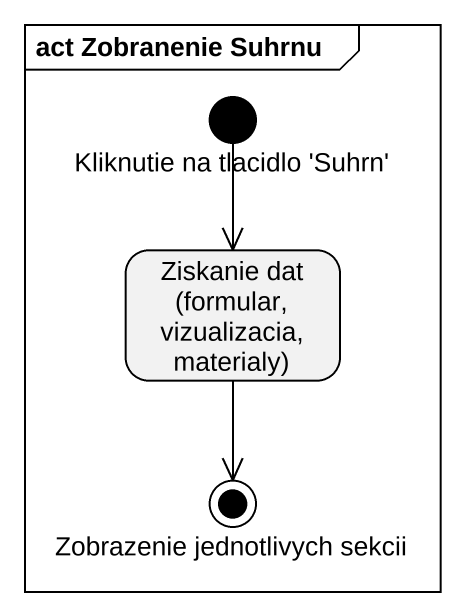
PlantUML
@startuml
mainframe act Zobranenie Suhrnu
hide empty description
state "Kliknutie na tlacidlo 'Suhrn'" as Kliknutie_na_tlacidlo_Suhrn <<start>>
state "Ziskanie dat (formular, vizualizacia, materialy)" as Ziskanie_dat_formular
state "Zobrazenie jednotlivych sekcii" as Zobrazenie_jednotlivych <<end>>
Kliknutie_na_tlacidlo_Suhrn --> Ziskanie_dat_formular
Ziskanie_dat_formular --> Zobrazenie_jednotlivych
@enduml
